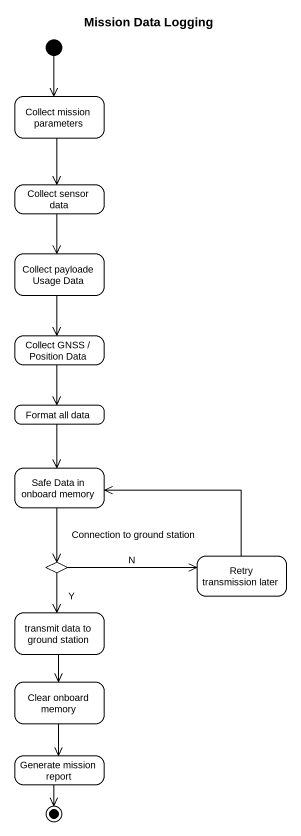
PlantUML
@startuml
title Mission Data Logging
hide empty description
state "Collect mission parameters" as Collect_mission_parameters
state "Collect sensor data" as Collect_sensor_data
state "Collect payloade Usage Data" as Collect_payloade_Usage_Data
state "Collect GNSS / Position Data" as Collect_GNSS_Position_Data
state "Format all data" as Format_all_data
state "Safe Data in onboard memory" as Safe_Data_in_onboard_memory
state "Connection to ground station" as Connection_to_ground_station <<choice>>
state "Retry transmission later" as Retry_transmission_later
state "transmit data to ground station" as transmit_data_to_ground
state "Clear onboard memory" as Clear_onboard_memory
state "Generate mission report" as Generate_mission_report
[*] --> Collect_mission_parameters
Collect_mission_parameters --> Collect_sensor_data
Collect_sensor_data --> Collect_payloade_Usage_Data
Collect_payloade_Usage_Data --> Collect_GNSS_Position_Data
Collect_GNSS_Position_Data --> Format_all_data
Format_all_data --> Safe_Data_in_onboard_memory
Safe_Data_in_onboard_memory --> Connection_to_ground_station
Connection_to_ground_station -right-> Retry_transmission_later : N
Connection_to_ground_station --> transmit_data_to_ground : Y
Retry_transmission_later -left-> Safe_Data_in_onboard_memory
transmit_data_to_ground --> Clear_onboard_memory
Clear_onboard_memory --> Generate_mission_report
Generate_mission_report --> [*]
@enduml
